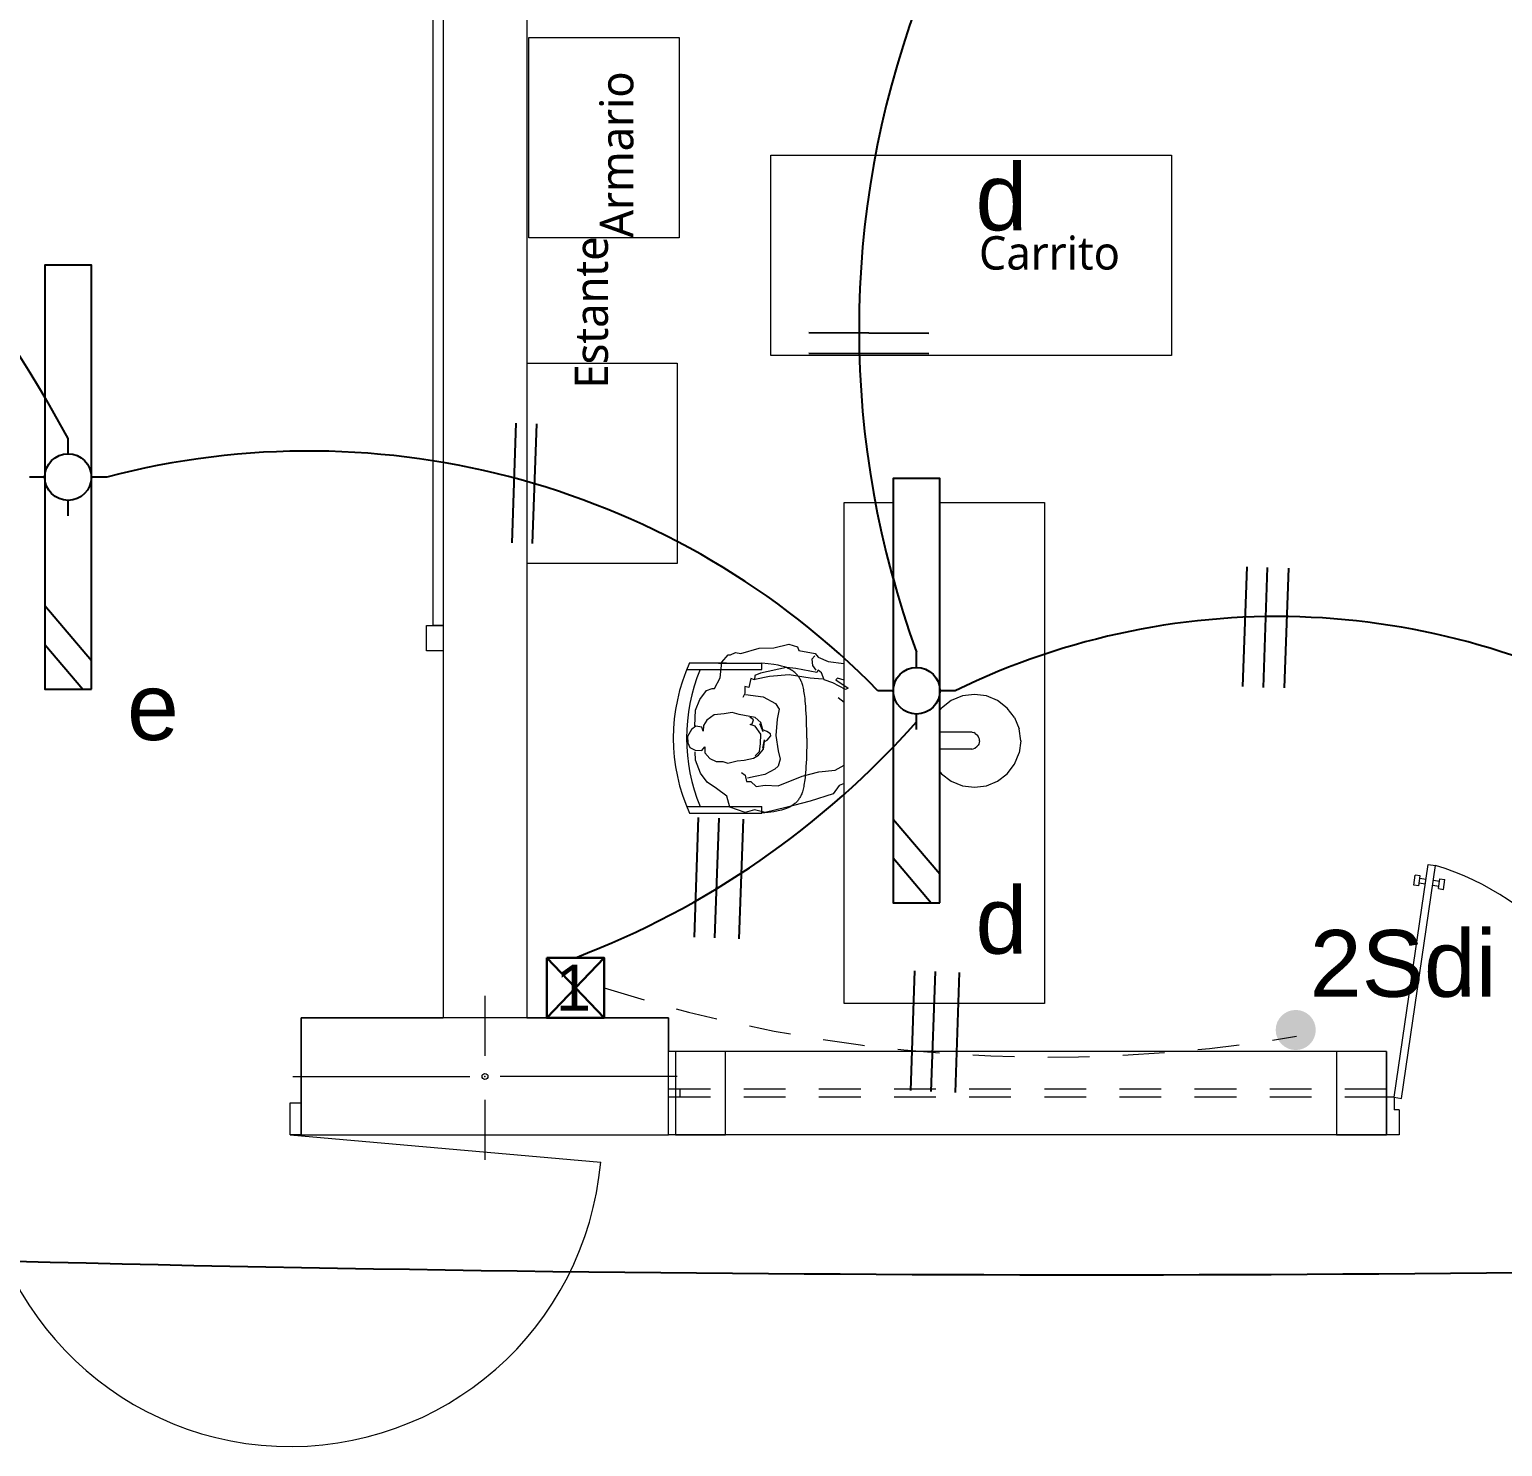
# Model space of a CAD drawing. Header units: metres. Extents: x -17 to 101, y 0 to 79.
# Drawn here: x 14.281 to 18.692, y 44.785 to 49.028 of the extents above; entities that cross this region are included whole.
import ezdxf

# ---------------------------------------------------------------- set-up
doc = ezdxf.new("R2010")
doc.units = ezdxf.units.M
doc.set_wipeout_variables(frame=1)
for name, pattern in [('CONTINUA', [0]), ('DASHED2', [0.375, 0.25, -0.125]), ('HIDDEN2', [0.1875, 0.125, -0.0625])]:
    doc.linetypes.add(name, pattern=pattern)
for name, color, linetype, lineweight in [('ALUMBRADO', 1, 'Continuous', 30), ('Cotas varias El', 253, 'Continuous', 13), ('TOMACORRIENTE', 5, 'HIDDEN2', 30)]:
    doc.layers.add(name, color=color, linetype=linetype, lineweight=lineweight)
doc.styles.add('Generales', font='trebuc.ttf', dxfattribs={"height": 0.1})
doc.styles.get("Standard").update_dxf_attribs({"font": 'arial.ttf'})

# ---------------------------------------------------------------- blocks, each defined once
blk = doc.blocks.new('caja de paso tipo 1')
at = {"layer": 'ALUMBRADO', "color": 3}
blk.add_lwpolyline([(-0.1447, 0.1518), (0.1447, 0.1518), (0.1447, -0.1518), (-0.1447, -0.1518)], close=True, dxfattribs=at)
for points in [[(-0.1447, -0.1518), (0.1447, 0.1518)], [(-0.1447, 0.1518), (0.1447, -0.1518)]]:
    blk.add_lwpolyline(points, dxfattribs=at)
at = {"layer": 'ALUMBRADO', "color": 6}
blk.add_text('1', height=0.231, dxfattribs=at).set_placement((-0.0994, -0.1147))
blk = doc.blocks.new('ADOSADO')
at = {"color": 1, "lineweight": 25}
blk.add_wipeout([(-0.63, 0.015), (0.64, 0.015), (0.64, 0.155), (-0.63, 0.155)], dxfattribs=at).dxf.layer = 'ALUMBRADO'
at = {"layer": 'ALUMBRADO', "lineweight": 25}
for points in [[(0.005, 0.1548), (0.005, 0.2007)], [(-0.4959, 0.155), (-0.63, 0.0409)], [(-0.3794, 0.155), (-0.5438, 0.015)], [(-0.1107, 0.085), (-0.0648, 0.085)], [(0.0748, 0.085), (0.1207, 0.085)], [(0.005, -0.0307), (0.005, 0.0152)]]:
    blk.add_lwpolyline(points, dxfattribs=at)
at = {"layer": 'ALUMBRADO', "color": 1, "lineweight": 25}
blk.add_lwpolyline([(-0.63, 0.015), (0.64, 0.015), (0.64, 0.155), (-0.63, 0.155)], close=True, dxfattribs=at)
at = {"layer": 'ALUMBRADO', "lineweight": 25}
blk.add_circle((0.005, 0.085), 0.0698, dxfattribs=at)

msp = doc.modelspace()

# ---------------------------------------------------------------- hatches: boundary and pattern name
at = {"layer": 'ALUMBRADO', "lineweight": 25}
h = msp.add_hatch(color=102, dxfattribs=at)
h.dxf.hatch_style = 1
h.paths.add_polyline_path([(18.0126, 46.0322, -1), (18.1326, 46.0322, -1)])

# ---------------------------------------------------------------- linework, layer by layer
at = {"layer": 'ALUMBRADO', "color": 114, "lineweight": 25}
for points in [[(16.6151, 48.1207), (16.974, 48.119)], [(16.6147, 48.0593), (16.9736, 48.0576)], [(15.726, 47.491), (15.7384, 47.8497)], [(15.7874, 47.4887), (15.7998, 47.8474)], [(17.9146, 47.0605), (17.927, 47.4192)], [(17.976, 47.0582), (17.9884, 47.4169)], [(18.0394, 47.0569), (18.0518, 47.4156)], [(16.2722, 46.3102), (16.2846, 46.6688)], [(16.3336, 46.3079), (16.346, 46.6666)], [(16.4062, 46.3051), (16.4186, 46.6638)], [(16.9198, 45.8505), (16.9322, 46.2092)], [(16.9812, 45.8482), (16.9936, 46.2069)], [(17.0538, 45.8454), (17.0662, 46.2041)]]:
    msp.add_lwpolyline(points, dxfattribs=at)
at = {"layer": 'ALUMBRADO', "linetype": 'CONTINUA', "lineweight": 25}
msp.add_arc((17.4581, 173.7135), 128.4142, 266.930652, 273.072198, dxfattribs=at)
at = {"layer": 'Cotas varias El', "ltscale": 0.05}
for p, q in [((15.5199, 52.4681), (15.5199, 46.0681)), ((15.7699, 52.4681), (15.7699, 46.0681))]:
    msp.add_line(p, q, dxfattribs=at)
at = {"layer": 'Cotas varias El', "linetype": 'Continuous'}
for p, q in [((15.4899, 47.2431), (15.4899, 51.2931)), ((15.5199, 51.2931), (15.5199, 47.2431)), ((15.4699, 47.1681), (15.4699, 47.2431)), ((15.4699, 47.2431), (15.5199, 47.2431)), ((15.5199, 47.2431), (15.4899, 47.2431)), ((15.5199, 47.2431), (15.5199, 47.1681)), ((15.5199, 47.1681), (15.4699, 47.1681)), ((15.6449, 46.1347), (15.6449, 45.9547)), ((18.3449, 45.9681), (16.1949, 45.9681)), ((18.3449, 45.7181), (18.3449, 45.9681)), ((18.3449, 45.9681), (18.3449, 45.7181)), ((15.0699, 45.8931), (15.5999, 45.8931)), ((16.2199, 45.8931), (15.6899, 45.8931)), ((15.6449, 45.8231), (15.6449, 45.6431)), ((15.0616, 45.7181), (15.9913, 45.6368)), ((18.3449, 45.7181), (16.1949, 45.7181))]:
    msp.add_line(p, q, dxfattribs=at)
at = {"layer": 'Cotas varias El'}
for p, q in [((16.2491, 47.1113), (16.4737, 47.1113)), ((16.2577, 47.1313), (16.3677, 47.1313)), ((16.3437, 47.1311), (16.4737, 47.1311)), ((16.3687, 47.1311), (16.4737, 47.1311)), ((16.4737, 47.1113), (16.4737, 47.1311)), ((16.8798, 47.1119), (16.8795, 47.1048)), ((16.8802, 47.1186), (16.8798, 47.1119)), ((16.8807, 47.1249), (16.8802, 47.1186)), ((16.8813, 47.1305), (16.8807, 47.1249)), ((16.882, 47.1354), (16.8813, 47.1305)), ((16.8828, 47.1394), (16.882, 47.1354)), ((16.8836, 47.1426), (16.8828, 47.1394)), ((16.8845, 47.1448), (16.8836, 47.1426)), ((16.8854, 47.146), (16.8845, 47.1448)), ((16.8862, 47.1461), (16.8854, 47.146)), ((16.8862, 47.1461), (16.9205, 47.1461)), ((16.9331, 47.1461), (16.9205, 47.1461)), ((16.9205, 47.1461), (16.9212, 47.146)), ((16.9212, 47.146), (16.9222, 47.1448)), ((16.9222, 47.1448), (16.923, 47.1426)), ((16.923, 47.1426), (16.9239, 47.1394)), ((16.9239, 47.1394), (16.9247, 47.1354)), ((16.9247, 47.1354), (16.9254, 47.1305)), ((16.9254, 47.1305), (16.926, 47.1249)), ((16.926, 47.1249), (16.9265, 47.1186)), ((16.9265, 47.1186), (16.9269, 47.1119)), ((16.9269, 47.1119), (16.9272, 47.1048)), ((16.9331, 47.1461), (16.9338, 47.146)), ((16.9338, 47.146), (16.9347, 47.1448)), ((16.9347, 47.1448), (16.9356, 47.1426)), ((16.9356, 47.1426), (16.9364, 47.1394)), ((16.9364, 47.1394), (16.9372, 47.1354)), ((16.9372, 47.1354), (16.9379, 47.1305)), ((16.9379, 47.1305), (16.9385, 47.1249)), ((16.9385, 47.1249), (16.939, 47.1187)), ((16.9519, 47.1187), (16.939, 47.1187)), ((16.939, 47.1187), (16.939, 47.1186)), ((16.939, 47.1186), (16.9394, 47.1119)), ((16.9394, 47.1119), (16.9397, 47.1048)), ((16.9519, 47.1187), (16.9523, 47.1186)), ((16.9523, 47.1186), (16.9528, 47.118)), ((16.9528, 47.118), (16.9532, 47.117)), ((16.9532, 47.117), (16.9536, 47.1154)), ((16.9536, 47.1154), (16.954, 47.1134)), ((16.954, 47.1134), (16.9543, 47.1111)), ((16.9543, 47.1111), (16.9546, 47.1083)), ((16.8795, 47.1048), (16.8793, 47.0975)), ((16.8793, 47.0975), (16.8793, 47.0916)), ((16.8793, 47.0916), (16.8793, 46.7074)), ((16.8845, 47.105), (16.8845, 46.694)), ((16.8845, 47.105), (16.8908, 47.105)), ((16.8908, 47.105), (16.8908, 46.694)), ((16.8908, 47.105), (16.8921, 47.105)), ((16.8921, 47.1048), (16.8919, 47.0975)), ((16.8919, 47.0975), (16.8919, 47.0916)), ((16.8919, 47.0916), (16.8919, 46.7074)), ((16.8921, 47.105), (16.8921, 47.1048)), ((16.8921, 47.105), (16.8957, 47.105)), ((16.8953, 47.0949), (16.8954, 47.0985)), ((16.8953, 47.0913), (16.8953, 47.0949)), ((16.8953, 46.7077), (16.8953, 47.0913)), ((16.8954, 47.0985), (16.8955, 47.102)), ((16.8955, 47.102), (16.8957, 47.105)), ((16.8957, 47.105), (16.9222, 47.105)), ((16.9222, 47.105), (16.9222, 46.694)), ((16.9272, 47.1048), (16.9273, 47.0975)), ((16.9273, 47.0975), (16.9273, 47.0916)), ((16.9273, 47.0916), (16.9273, 46.7074)), ((16.9397, 47.1048), (16.9399, 47.0975)), ((16.9399, 47.0975), (16.9399, 47.0916)), ((16.9399, 47.0916), (16.9399, 46.7074)), ((16.9546, 47.1083), (16.9549, 47.1053)), ((16.9549, 47.1053), (16.9551, 47.102)), ((16.9551, 47.102), (16.9552, 47.0985)), ((16.9552, 47.0985), (16.9553, 47.0949)), ((16.9553, 47.0949), (16.9553, 47.0913)), ((16.9553, 47.0913), (16.9553, 46.905)), ((17.0744, 47.0324), (17.0409, 47.0185)), ((17.1104, 47.0371), (17.0744, 47.0324)), ((17.1464, 47.0324), (17.1104, 47.0371)), ((17.18, 47.0185), (17.1464, 47.0324)), ((16.99, 46.9676), (17.0121, 46.9964)), ((17.0409, 47.0185), (17.0121, 46.9964)), ((17.2088, 46.9964), (17.18, 47.0185)), ((17.2309, 46.9676), (17.2088, 46.9964)), ((16.9761, 46.934), (16.9723, 46.905)), ((16.99, 46.9676), (16.9761, 46.934)), ((16.9829, 46.9322), (16.9958, 46.9638)), ((16.9966, 46.965), (16.9958, 46.9638)), ((16.997, 46.9652), (16.9961, 46.964)), ((16.9974, 46.9661), (16.9966, 46.965)), ((16.9983, 46.9671), (16.9974, 46.9661)), ((16.9992, 46.9681), (16.9983, 46.9671)), ((17.0001, 46.9689), (16.9992, 46.9681)), ((17.001, 46.9696), (17.0001, 46.9689)), ((17.0019, 46.9702), (17.001, 46.9696)), ((17.0027, 46.9706), (17.0019, 46.9702)), ((17.0035, 46.9709), (17.0027, 46.9706)), ((17.0042, 46.971), (17.0035, 46.9709)), ((17.0049, 46.9709), (17.0042, 46.971)), ((17.0042, 46.96), (17.0046, 46.9607)), ((17.0046, 46.9607), (17.0052, 46.9619)), ((17.0055, 46.9707), (17.0049, 46.9709)), ((17.0052, 46.9619), (17.0058, 46.9631)), ((17.006, 46.9704), (17.0055, 46.9707)), ((17.0058, 46.9631), (17.0062, 46.9643)), ((17.0063, 46.9699), (17.006, 46.9704)), ((17.0062, 46.9643), (17.0065, 46.9654)), ((17.0066, 46.9692), (17.0063, 46.9699)), ((17.0065, 46.9654), (17.0067, 46.9665)), ((17.0067, 46.9684), (17.0066, 46.9692)), ((17.0068, 46.9675), (17.0067, 46.9684)), ((17.0067, 46.9665), (17.0068, 46.9675)), ((17.2309, 46.9676), (17.2448, 46.934)), ((17.2495, 46.898), (17.2448, 46.934)), ((16.9723, 46.905), (16.9553, 46.905)), ((16.9553, 46.905), (16.9553, 46.8924)), ((16.9553, 46.8924), (16.9553, 46.7077)), ((16.9553, 46.8924), (16.9721, 46.8924)), ((16.9721, 46.8924), (16.9739, 46.8924)), ((16.9721, 46.8924), (16.9761, 46.862)), ((16.9738, 46.905), (16.9723, 46.905)), ((16.9751, 46.9088), (16.9738, 46.905)), ((16.9785, 46.905), (16.9738, 46.905)), ((16.9745, 46.8898), (16.9739, 46.8924)), ((16.9739, 46.8924), (16.9793, 46.8924)), ((16.9765, 46.8858), (16.9745, 46.8898)), ((16.9751, 46.9088), (16.9773, 46.9126)), ((16.9802, 46.9155), (16.9773, 46.9126)), ((16.9801, 46.9043), (16.981, 46.9047)), ((16.987, 46.9212), (16.9802, 46.9155)), ((16.9835, 46.9172), (16.9802, 46.9155)), ((16.9802, 46.9042), (16.9821, 46.9049)), ((16.9808, 46.916), (16.9829, 46.9322)), ((16.981, 46.9047), (16.9821, 46.9049)), ((16.9817, 46.8925), (16.984, 46.8932)), ((16.9829, 46.8926), (16.9817, 46.8925)), ((16.984, 46.8932), (16.9829, 46.8926)), ((16.9835, 46.9172), (16.9869, 46.9177)), ((16.9869, 46.9177), (16.9904, 46.9168)), ((16.987, 46.9212), (16.9914, 46.9234)), ((16.9936, 46.9147), (16.9904, 46.9168)), ((16.9916, 46.9298), (16.9907, 46.9231)), ((16.9914, 46.9234), (16.9961, 46.9241)), ((16.9963, 46.9116), (16.9936, 46.9147)), ((17.1039, 46.9241), (16.9961, 46.9241)), ((16.9983, 46.9075), (16.9963, 46.9116)), ((16.9992, 46.893), (16.9978, 46.8885)), ((16.9995, 46.9029), (16.9983, 46.9075)), ((16.9998, 46.8979), (16.9992, 46.893)), ((16.9995, 46.9029), (16.9998, 46.8979)), ((17.1039, 46.9241), (17.1085, 46.9229)), ((17.1127, 46.9201), (17.1085, 46.9229)), ((17.1127, 46.9201), (17.1193, 46.9147)), ((17.122, 46.9116), (17.1193, 46.9147)), ((17.124, 46.9075), (17.122, 46.9116)), ((17.125, 46.893), (17.1235, 46.8885)), ((17.1252, 46.9029), (17.124, 46.9075)), ((17.1256, 46.8979), (17.125, 46.893)), ((17.1256, 46.8979), (17.1252, 46.9029)), ((17.2495, 46.898), (17.2448, 46.862)), ((16.9761, 46.862), (16.99, 46.8285)), ((16.9792, 46.8826), (16.9765, 46.8858)), ((16.9824, 46.8805), (16.9792, 46.8826)), ((16.9792, 46.8826), (16.9858, 46.8772)), ((16.9806, 46.8815), (16.9829, 46.8638)), ((16.9859, 46.8797), (16.9824, 46.8805)), ((16.9829, 46.8638), (16.9958, 46.8322)), ((16.9901, 46.8744), (16.9858, 46.8772)), ((16.9894, 46.8801), (16.9859, 46.8797)), ((16.9927, 46.8819), (16.9894, 46.8801)), ((16.9947, 46.8733), (16.9901, 46.8744)), ((16.9916, 46.8662), (16.9906, 46.8743)), ((16.9955, 46.8847), (16.9927, 46.8819)), ((17.1024, 46.8733), (16.9947, 46.8733)), ((16.9978, 46.8885), (16.9955, 46.8847)), ((17.1024, 46.8733), (17.1071, 46.8739)), ((17.1071, 46.8739), (17.1115, 46.8762)), ((17.1115, 46.8762), (17.1184, 46.8819)), ((17.1212, 46.8847), (17.1184, 46.8819)), ((17.1235, 46.8885), (17.1212, 46.8847)), ((17.2309, 46.8285), (17.2448, 46.862)), ((16.99, 46.8285), (17.0121, 46.7996)), ((16.9966, 46.831), (16.9958, 46.8322)), ((16.9974, 46.8299), (16.9966, 46.831)), ((16.9983, 46.8289), (16.9974, 46.8299)), ((16.9992, 46.8279), (16.9983, 46.8289)), ((17.0001, 46.8271), (16.9992, 46.8279)), ((17.001, 46.8264), (17.0001, 46.8271)), ((17.0019, 46.8258), (17.001, 46.8264)), ((17.0027, 46.8254), (17.0019, 46.8258)), ((17.0035, 46.8251), (17.0027, 46.8254)), ((17.0042, 46.825), (17.0035, 46.8251)), ((17.0042, 46.8361), (17.0046, 46.8354)), ((17.0049, 46.8251), (17.0042, 46.825)), ((17.0046, 46.8354), (17.0052, 46.8341)), ((17.0055, 46.8253), (17.0049, 46.8251)), ((17.0052, 46.8341), (17.0058, 46.8329)), ((17.006, 46.8256), (17.0055, 46.8253)), ((17.0058, 46.8329), (17.0062, 46.8317)), ((17.0063, 46.8262), (17.006, 46.8256)), ((17.0062, 46.8317), (17.0065, 46.8306)), ((17.0066, 46.8268), (17.0063, 46.8262)), ((17.0065, 46.8306), (17.0067, 46.8295)), ((17.0067, 46.8276), (17.0066, 46.8268)), ((17.0067, 46.8295), (17.0068, 46.8285)), ((17.0068, 46.8285), (17.0067, 46.8276)), ((17.2088, 46.7996), (17.2309, 46.8285)), ((17.0121, 46.7996), (17.0409, 46.7775)), ((17.0409, 46.7775), (17.0744, 46.7636)), ((17.0744, 46.7636), (17.1104, 46.7589)), ((17.1104, 46.7589), (17.1464, 46.7636)), ((17.1464, 46.7636), (17.18, 46.7775)), ((17.18, 46.7775), (17.2088, 46.7996)), ((16.2491, 46.7013), (16.4737, 46.7013)), ((16.2577, 46.6813), (16.3677, 46.6813)), ((16.3437, 46.6811), (16.4737, 46.6811)), ((16.3687, 46.6811), (16.4737, 46.6811)), ((16.4737, 46.6811), (16.4737, 46.7013)), ((16.8793, 46.7015), (16.8793, 46.7074)), ((16.8795, 46.6942), (16.8793, 46.7015)), ((16.8798, 46.6871), (16.8795, 46.6942)), ((16.8802, 46.6804), (16.8798, 46.6871)), ((16.8807, 46.6741), (16.8802, 46.6804)), ((16.8813, 46.6685), (16.8807, 46.6741)), ((16.8845, 46.694), (16.8908, 46.694)), ((16.8921, 46.694), (16.8908, 46.694)), ((16.8919, 46.7015), (16.8919, 46.7074)), ((16.8921, 46.6942), (16.8919, 46.7015)), ((16.8921, 46.694), (16.8921, 46.6942)), ((16.8957, 46.694), (16.8921, 46.694)), ((16.8953, 46.7077), (16.8953, 46.7041)), ((16.8953, 46.7041), (16.8954, 46.7005)), ((16.8954, 46.7005), (16.8955, 46.697)), ((16.8955, 46.697), (16.8957, 46.694)), ((16.9222, 46.694), (16.8957, 46.694)), ((16.9254, 46.6685), (16.926, 46.6741)), ((16.926, 46.6741), (16.9265, 46.6804)), ((16.9265, 46.6804), (16.9269, 46.6871)), ((16.9269, 46.6871), (16.9272, 46.6942)), ((16.9272, 46.6942), (16.9273, 46.7015)), ((16.9273, 46.7015), (16.9273, 46.7074)), ((16.9379, 46.6685), (16.9385, 46.6741)), ((16.9385, 46.6741), (16.939, 46.6803)), ((16.939, 46.6804), (16.9394, 46.6871)), ((16.939, 46.6803), (16.939, 46.6804)), ((16.9519, 46.6803), (16.939, 46.6803)), ((16.9394, 46.6871), (16.9397, 46.6942)), ((16.9397, 46.6942), (16.9399, 46.7015)), ((16.9399, 46.7015), (16.9399, 46.7074)), ((16.9519, 46.6803), (16.9523, 46.6804)), ((16.9523, 46.6804), (16.9528, 46.6809)), ((16.9528, 46.6809), (16.9532, 46.682)), ((16.9532, 46.682), (16.9536, 46.6836)), ((16.9536, 46.6836), (16.954, 46.6855)), ((16.954, 46.6855), (16.9543, 46.6879)), ((16.9543, 46.6879), (16.9546, 46.6907)), ((16.9546, 46.6907), (16.9549, 46.6937)), ((16.9549, 46.6937), (16.9551, 46.697)), ((16.9551, 46.697), (16.9552, 46.7005)), ((16.9552, 46.7005), (16.9553, 46.7041)), ((16.9553, 46.7041), (16.9553, 46.7077)), ((16.882, 46.6636), (16.8813, 46.6685)), ((16.8828, 46.6596), (16.882, 46.6636)), ((16.8836, 46.6564), (16.8828, 46.6596)), ((16.8845, 46.6542), (16.8836, 46.6564)), ((16.8854, 46.653), (16.8845, 46.6542)), ((16.8862, 46.6529), (16.8854, 46.653)), ((16.8862, 46.6529), (16.9205, 46.6529)), ((16.9205, 46.6529), (16.9212, 46.653)), ((16.9331, 46.6529), (16.9205, 46.6529)), ((16.9212, 46.653), (16.9222, 46.6542)), ((16.9222, 46.6542), (16.923, 46.6564)), ((16.923, 46.6564), (16.9239, 46.6596)), ((16.9239, 46.6596), (16.9247, 46.6636)), ((16.9247, 46.6636), (16.9254, 46.6685)), ((16.9331, 46.6529), (16.9338, 46.653)), ((16.9338, 46.653), (16.9347, 46.6542)), ((16.9347, 46.6542), (16.9356, 46.6564)), ((16.9356, 46.6564), (16.9364, 46.6596)), ((16.9364, 46.6596), (16.9372, 46.6636)), ((16.9372, 46.6636), (16.9379, 46.6685)), ((18.3674, 45.8306), (18.4691, 46.5282)), ((18.3896, 45.8274), (18.4914, 46.525)), ((18.426, 46.4663), (18.4303, 46.496)), ((18.4451, 46.4938), (18.4303, 46.496)), ((18.4408, 46.4642), (18.4451, 46.4938)), ((18.4691, 46.5282), (18.4914, 46.525)), ((18.4691, 46.5282), (18.4914, 46.525)), ((18.4691, 46.5282), (18.4914, 46.525)), ((18.4408, 46.4642), (18.426, 46.4663)), ((18.4604, 46.4689), (18.4419, 46.4716)), ((18.444, 46.4864), (18.4626, 46.4837)), ((18.4827, 46.4656), (18.5013, 46.4629)), ((18.4849, 46.4805), (18.5034, 46.4778)), ((18.5002, 46.4555), (18.5045, 46.4852)), ((18.5002, 46.4555), (18.515, 46.4533)), ((18.5045, 46.4852), (18.5193, 46.483)), ((18.515, 46.4533), (18.5193, 46.483)), ((18.3674, 45.8306), (18.3449, 45.8306)), ((18.3674, 45.8306), (18.3674, 45.7931)), ((18.3674, 45.8306), (18.3896, 45.8274)), ((18.3824, 45.7931), (18.3674, 45.7931)), ((18.3824, 45.7931), (18.3824, 45.7181)), ((18.3824, 45.7181), (18.3449, 45.7181))]:
    msp.add_line(p, q, dxfattribs=at)
at = {"layer": 'Cotas varias El', "linetype": 'ByBlock'}
for p, q in [((16.6321, 47.1531), (16.6237, 47.1424)), ((16.6237, 47.1424), (16.6261, 47.1233)), ((16.6261, 47.1233), (16.6352, 47.1097)), ((16.4673, 46.9496), (16.4766, 46.9258)), ((16.4807, 46.9012), (16.4756, 46.8763)), ((15.0616, 45.7181), (15.0616, 45.814)), ((15.0616, 45.814), (15.0949, 45.814)), ((15.0949, 45.814), (15.0949, 45.7181)), ((15.0949, 45.7181), (15.0949, 45.814)), ((15.0949, 45.7181), (15.0616, 45.7181))]:
    msp.add_line(p, q, dxfattribs=at)
at = {"layer": 'Cotas varias El', "linetype": 'DASHED2', "ltscale": 0.5}
for p, q in [((16.1949, 45.8556), (18.3449, 45.8556)), ((18.3449, 45.8306), (16.1949, 45.8306))]:
    msp.add_line(p, q, dxfattribs=at)
at = {"layer": 'Cotas varias El', "linetype": 'DASHED2'}
msp.add_line((16.2285, 45.8556), (16.2285, 45.8306), dxfattribs=at)
at = {"layer": 'Cotas varias El'}
for points in [[(15.7764, 48.4047), (15.7764, 49.0047), (16.2264, 49.0047), (16.2264, 48.4047), (15.7764, 48.4047)], [(16.501, 48.6518), (17.701, 48.6518), (17.701, 48.0518), (16.501, 48.0518), (16.501, 48.6518)], [(15.7699, 48.0294), (16.2199, 48.0294), (16.2199, 47.4294)], [(16.2199, 48.0294), (16.2199, 47.4294), (15.7699, 47.4294)], [(16.7204, 46.112), (16.7204, 47.612), (17.3204, 47.612), (17.3204, 46.112), (16.7204, 46.112)], [(16.6087, 46.9063), (16.6086, 46.9194), (16.6084, 46.9323), (16.6081, 46.945), (16.6077, 46.9574), (16.6072, 46.9692), (16.6067, 46.9804), (16.606, 46.9909), (16.6054, 47.0006), (16.6047, 47.0094), (16.604, 47.0173), (16.6032, 47.0244), (16.6025, 47.0308), (16.6017, 47.0366), (16.6009, 47.0419), (16.6, 47.0468), (16.5992, 47.0513), (16.5983, 47.0556), (16.5973, 47.0596), (16.5964, 47.0633), (16.5954, 47.0669), (16.5943, 47.0702), (16.5932, 47.0733), (16.592, 47.0762), (16.5908, 47.079), (16.5895, 47.0816), (16.5881, 47.0841), (16.5867, 47.0864), (16.5851, 47.0886), (16.5836, 47.0907), (16.5819, 47.0928), (16.5802, 47.0948), (16.5784, 47.0968), (16.5765, 47.0987), (16.5745, 47.1007), (16.5724, 47.1026), (16.57, 47.1046), (16.5674, 47.1066), (16.5644, 47.1086), (16.5611, 47.1107), (16.5573, 47.1128), (16.553, 47.115), (16.5478, 47.1173), (16.5413, 47.1196), (16.533, 47.1219), (16.5226, 47.1242), (16.5095, 47.1265), (16.4933, 47.1288), (16.4737, 47.1311)], [(16.6087, 46.9063), (16.6086, 46.8932), (16.6084, 46.8803), (16.6081, 46.8676), (16.6077, 46.8552), (16.6072, 46.8434), (16.6067, 46.8322), (16.606, 46.8217), (16.6054, 46.812), (16.6047, 46.8032), (16.604, 46.7953), (16.6032, 46.7882), (16.6025, 46.7818), (16.6017, 46.776), (16.6009, 46.7707), (16.6, 46.7658), (16.5992, 46.7613), (16.5983, 46.757), (16.5973, 46.753), (16.5964, 46.7493), (16.5954, 46.7457), (16.5943, 46.7424), (16.5932, 46.7393), (16.592, 46.7364), (16.5908, 46.7336), (16.5895, 46.731), (16.5881, 46.7285), (16.5867, 46.7262), (16.5851, 46.724), (16.5836, 46.7219), (16.5819, 46.7198), (16.5802, 46.7178), (16.5784, 46.7158), (16.5765, 46.7139), (16.5745, 46.7119), (16.5724, 46.71), (16.57, 46.708), (16.5674, 46.706), (16.5644, 46.704), (16.5611, 46.7019), (16.5573, 46.6998), (16.553, 46.6976), (16.5478, 46.6953), (16.5413, 46.693), (16.533, 46.6906), (16.5226, 46.6883), (16.5095, 46.6859), (16.4933, 46.6835), (16.4737, 46.6811)], [(15.0949, 45.7181), (15.0949, 46.0681), (15.5199, 46.0681)], [(15.7699, 46.0681), (16.1949, 46.0681), (16.1949, 45.9681)]]:
    msp.add_lwpolyline(points, dxfattribs=at)
at = {"layer": 'Cotas varias El', "linetype": 'ByBlock'}
for points in [[(16.2732, 46.9433), (16.2752, 46.9903), (16.2881, 47.022), (16.3081, 47.0487), (16.3253, 47.0545), (16.3323, 47.0547), (16.3487, 47.0866), (16.3541, 47.1337), (16.3726, 47.1552), (16.3796, 47.1554), (16.395, 47.1629), (16.4108, 47.1599), (16.466, 47.1756), (16.5094, 47.177), (16.5544, 47.1871), (16.5807, 47.1792), (16.5845, 47.1689), (16.6336, 47.1601), (16.6427, 47.1482), (16.6727, 47.1352), (16.7198, 47.1298), (16.7204, 47.1296)], [(16.7204, 47.0793), (16.7004, 47.0857), (16.6953, 47.0803), (16.7327, 47.0554), (16.7241, 47.0516), (16.6869, 47.0713), (16.6605, 47.0809), (16.6529, 47.1015), (16.6421, 47.1099), (16.6389, 47.1028), (16.5758, 47.1147), (16.5479, 47.1173), (16.4701, 47.1009), (16.4529, 47.0934), (16.4516, 47.0812), (16.441, 47.0843), (16.4349, 47.058), (16.4226, 47.0611), (16.4233, 47.0403), (16.4167, 47.0279)], [(16.4533, 47.083), (16.4965, 47.0913), (16.5555, 47.0967), (16.6185, 47.0865), (16.6552, 47.0842)], [(16.4251, 47.0368), (16.4776, 47.0298), (16.5148, 47.0101), (16.5258, 46.9931), (16.5198, 46.9633), (16.5161, 46.9145), (16.5228, 46.8678), (16.5288, 46.8436), (16.5225, 46.8225), (16.5124, 46.8135), (16.4833, 46.7969), (16.4539, 46.7908), (16.4314, 46.7866)], [(16.7022, 47.0283), (16.7204, 47.014)], [(16.4537, 46.8534), (16.4672, 46.866), (16.4699, 46.8887), (16.4707, 46.9183), (16.4543, 46.9421), (16.4385, 46.9468), (16.4454, 46.9488), (16.4485, 46.9611), (16.4378, 46.9694)], [(16.7204, 46.7707), (16.7055, 46.7641), (16.6871, 46.7391), (16.6182, 46.7178), (16.5457, 46.6981), (16.4835, 46.6839), (16.4519, 46.6916), (16.4243, 46.6837), (16.3785, 46.6997), (16.3688, 46.7324), (16.3384, 46.7558), (16.31, 46.774), (16.2899, 46.8012), (16.2748, 46.8407), (16.274, 46.865)], [(16.4135, 46.8034), (16.4242, 46.795), (16.4283, 46.776), (16.4405, 46.7764), (16.4566, 46.7613), (16.4843, 46.7657), (16.5227, 46.7634), (16.5949, 46.7918), (16.6449, 46.8056), (16.6935, 46.8106), (16.7204, 46.8256)]]:
    msp.add_lwpolyline(points, dxfattribs=at)
msp.add_lwpolyline([(16.5, 46.9186), (16.4889, 46.926), (16.4773, 46.9307), (16.4713, 46.9531), (16.4535, 46.9682), (16.4062, 46.9771), (16.3851, 46.9834), (16.3608, 46.9791), (16.3313, 46.9764), (16.3092, 46.9601), (16.2993, 46.9441), (16.2981, 46.9267), (16.2942, 46.9387), (16.2767, 46.9416), (16.2631, 46.9325), (16.2516, 46.9113), (16.2522, 46.8922), (16.2579, 46.8784), (16.2738, 46.8702), (16.2947, 46.8692), (16.3031, 46.8799), (16.3037, 46.8625), (16.3181, 46.8456), (16.3376, 46.8358), (16.3567, 46.8364), (16.3725, 46.8317), (16.4002, 46.8378), (16.421, 46.8402), (16.4487, 46.8463), (16.464, 46.8555), (16.4791, 46.8733), (16.4819, 46.896), (16.4894, 46.9005), (16.5006, 46.9131)], close=True, dxfattribs=at)
at = {"layer": 'Cotas varias El', "linetype": 'Continuous'}
msp.add_lwpolyline([(15.0949, 45.7181), (16.1949, 45.7181), (16.1949, 46.0681), (15.0949, 46.0681)], close=True, dxfattribs=at)
at = {"layer": 'Cotas varias El'}
for points in [[(16.2149, 45.7181), (16.3649, 45.7181), (16.3649, 45.9681), (16.2149, 45.9681)], [(18.1949, 45.7181), (18.3449, 45.7181), (18.3449, 45.9681), (18.1949, 45.9681)]]:
    msp.add_lwpolyline(points, close=True, dxfattribs=at)
at = {"layer": 'Cotas varias El', "linetype": 'Continuous'}
msp.add_circle((15.6449, 45.8931), 0.00871, dxfattribs=at)
at = {"layer": 'Cotas varias El'}
for centre, start, end in [((16.7489, 46.9063), 155.3885, 204.6115), ((16.7889, 46.9063), 157.7008, 202.2992)]:
    msp.add_arc(centre, 0.5403, start, end, dxfattribs=at)
at = {"layer": 'Cotas varias El', "linetype": 'ByBlock'}
for centre, radius, start, end in [((18.2477, 45.7308), 0.8307, 6.8989, 72.9435), ((15.0616, 45.7181), 0.9333, 180, 355)]:
    msp.add_arc(centre, radius, start, end, dxfattribs=at)
at = {"layer": 'Cotas varias El', "linetype": 'Continuous'}
msp.add_point((15.6449, 45.8931), dxfattribs=at)
at = {"layer": 'TOMACORRIENTE', "color": 10, "lineweight": 20}
msp.add_arc((17.3358, 50.3423), 4.3915, 252.313, 279.6848, dxfattribs=at)

# ---------------------------------------------------------------- block references
at = {"layer": 'ALUMBRADO', "lineweight": 25, "rotation": 90}
msp.add_blockref('ADOSADO', (14.4816, 47.6829), dxfattribs=at)
at = {"layer": 'ALUMBRADO', "lineweight": 25, "xscale": 0.59436, "yscale": 0.59436, "zscale": 0.59436}
msp.add_blockref('caja de paso tipo 1', (15.9156, 46.1584), dxfattribs=at)

# ---------------------------------------------------------------- texts
at = {"layer": 'ALUMBRADO', "color": 102, "lineweight": 25}
for s, p in [('d', (17.1136, 48.4268, 6632.0928)), ('e', (14.573, 46.9004, 6632.0928)), ('d', (17.1137, 46.2607, 6632.0928))]:
    msp.add_text(s, height=0.2, rotation=0.0215, dxfattribs=at).set_placement(p)
msp.add_text('2Sdi', height=0.2, dxfattribs=at).set_placement((18.1147, 46.1316))
at = {"layer": 'Cotas varias El', "char_height": 0.1, "attachment_point": 3, "rotation": 90, "style": 'Generales'}
for s, width, insert in [('Armario', 0.645812, (15.9892, 48.9028)), ('Estante', 1.467529, (15.913, 48.4089))]:
    msp.add_mtext_dynamic_manual_height_columns(s, width=width, gutter_width=1, heights=[0], dxfattribs=dict(at, insert=insert))
at = {"layer": 'Cotas varias El', "insert": (17.5463, 48.4093), "char_height": 0.1, "attachment_point": 3, "style": 'Generales'}
msp.add_mtext_dynamic_manual_height_columns('Carrito', width=0.878491, gutter_width=1, heights=[0], dxfattribs=at)

# ---------------------------------------------------------------- next in the draw order: linework, layer by layer
at = {"layer": 'ALUMBRADO', "lineweight": 25}
msp.add_arc((10.7321, 45.8217), 4.166, 28.4073, 53.3273, dxfattribs=at)

# ---------------------------------------------------------------- next in the draw order: block references
at = {"layer": 'ALUMBRADO', "lineweight": 25, "rotation": 90}
msp.add_blockref('ADOSADO', (17.0222, 47.0432), dxfattribs=at)

# ---------------------------------------------------------------- next in the draw order: linework, layer by layer
at = {"layer": 'ALUMBRADO', "lineweight": 25}
for centre, radius, start, end in [((19.5644, 48.1312), 2.7995, 159.7861, 200.2142), ((15.1166, 45.3815), 2.3843, 44.3492, 104.6818), ((18.0156, 45.0734), 2.1969, 58.6372, 115.987), ((14.9901, 48.6781), 2.5998, 290.8529, 318.4991)]:
    msp.add_arc(centre, radius, start, end, dxfattribs=at)

doc.saveas('drawing.dxf')
